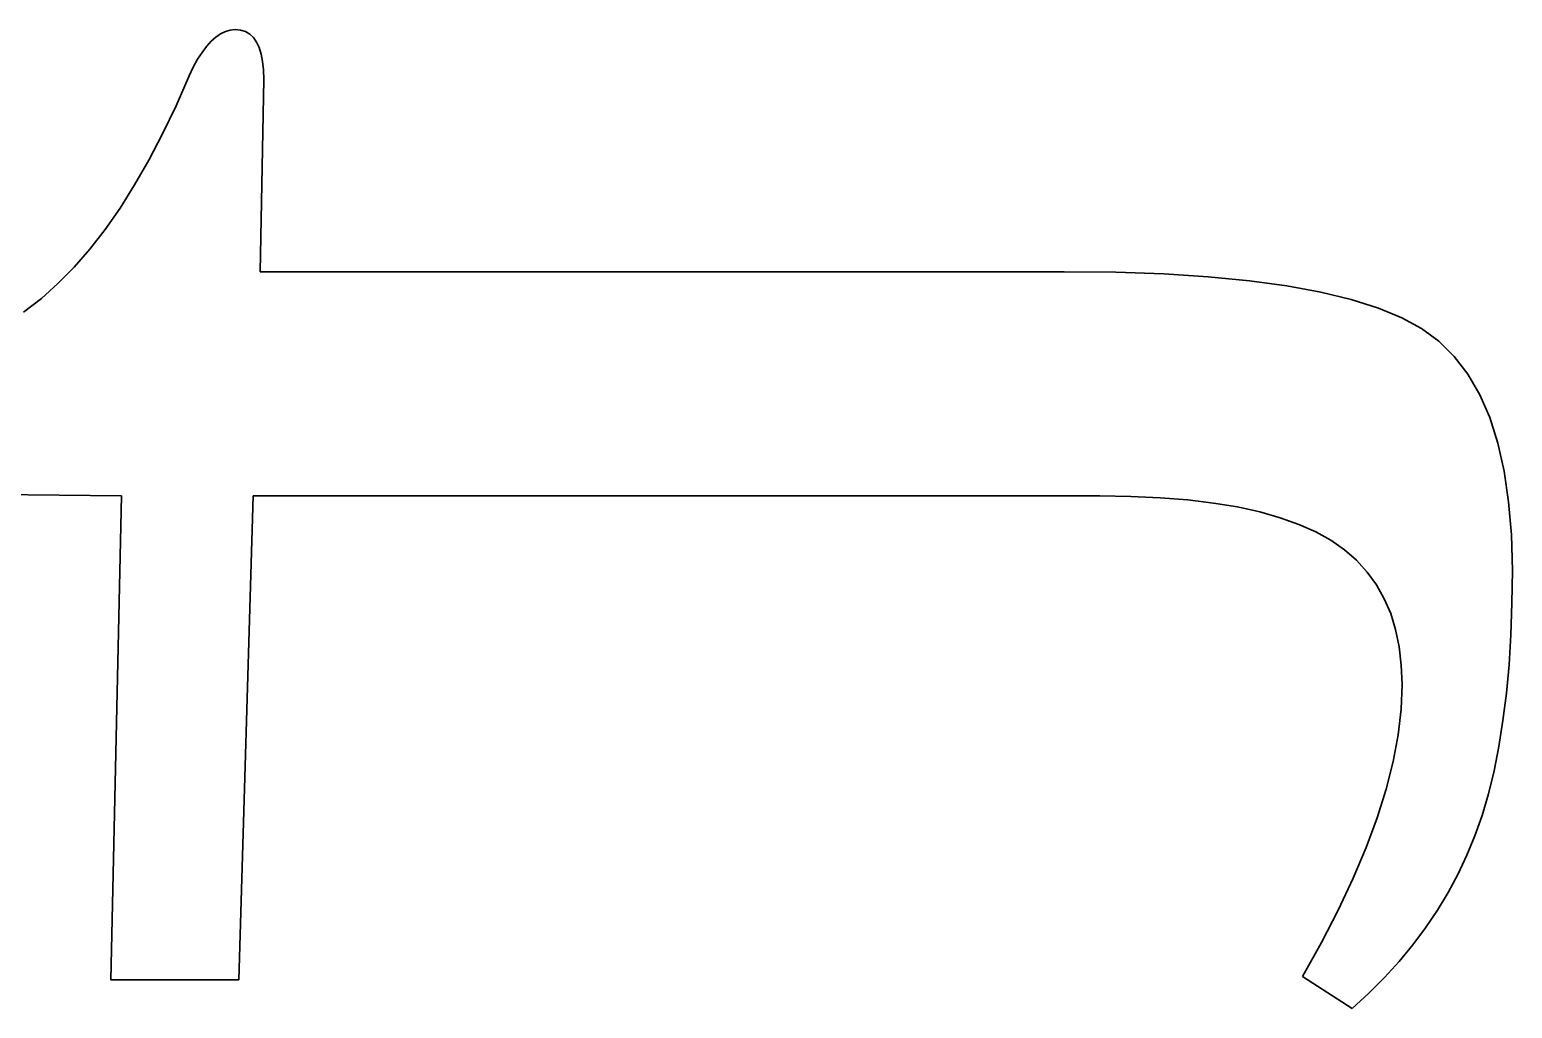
# Model space of a CAD drawing. Header units: millimetres. Extents: x -105 to 105, y -148 to 148.
# Drawn here: x -10.29 to -9.172, y 47.09 to 47.828 of the extents above; entities that cross this region are included whole.
import ezdxf

# ---------------------------------------------------------------- set-up
doc = ezdxf.new("R2010")
doc.units = ezdxf.units.MM
doc.layers.get('0').update_dxf_attribs({"lineweight": 18})

msp = doc.modelspace()

# ---------------------------------------------------------------- linework, layer by layer
at = {"color": 7, "lineweight": 30, "ltscale": 0.000128842}
msp.add_line((-10.1531, 47.8191), (-10.1565, 47.8152), dxfattribs=at)
at = {"color": 7, "lineweight": 30, "ltscale": 0.000117657}
msp.add_line((-10.1496, 47.8222), (-10.1531, 47.8191), dxfattribs=at)
at = {"color": 7, "lineweight": 30, "ltscale": 0.000108136}
msp.add_line((-10.146, 47.8246), (-10.1496, 47.8222), dxfattribs=at)
at = {"color": 7, "lineweight": 30, "ltscale": 0.00010075}
msp.add_line((-10.1424, 47.8264), (-10.146, 47.8246), dxfattribs=at)
at = {"color": 7, "lineweight": 30, "ltscale": 9.52088e-05}
msp.add_line((-10.1387, 47.8274), (-10.1424, 47.8264), dxfattribs=at)
at = {"color": 7, "lineweight": 30, "ltscale": 9.42508e-05}
msp.add_line((-10.1349, 47.8278), (-10.1387, 47.8274), dxfattribs=at)
at = {"color": 7, "lineweight": 30, "ltscale": 0.000101918}
msp.add_line((-10.1309, 47.8274), (-10.1349, 47.8278), dxfattribs=at)
at = {"color": 7, "lineweight": 30, "ltscale": 9.57498e-05}
msp.add_line((-10.1272, 47.8263), (-10.1309, 47.8274), dxfattribs=at)
at = {"color": 7, "lineweight": 30, "ltscale": 9.28383e-05}
msp.add_line((-10.124, 47.8244), (-10.1272, 47.8263), dxfattribs=at)
at = {"color": 7, "lineweight": 30, "ltscale": 9.5526e-05}
msp.add_line((-10.1212, 47.8218), (-10.124, 47.8244), dxfattribs=at)
at = {"color": 7, "lineweight": 30, "ltscale": 0.000103348}
msp.add_line((-10.1189, 47.8184), (-10.1212, 47.8218), dxfattribs=at)
at = {"color": 7, "lineweight": 30, "ltscale": 0.000114006}
msp.add_line((-10.1169, 47.8143), (-10.1189, 47.8184), dxfattribs=at)
at = {"color": 7, "lineweight": 30, "ltscale": 0.000155035}
msp.add_line((-10.1599, 47.8107), (-10.1633, 47.8055), dxfattribs=at)
at = {"color": 7, "lineweight": 30, "ltscale": 0.000141907}
msp.add_line((-10.1565, 47.8152), (-10.1599, 47.8107), dxfattribs=at)
at = {"color": 7, "lineweight": 30, "ltscale": 0.000127666}
msp.add_line((-10.1154, 47.8094), (-10.1169, 47.8143), dxfattribs=at)
at = {"color": 7, "lineweight": 30, "ltscale": 0.000143273}
msp.add_line((-10.1144, 47.8038), (-10.1154, 47.8094), dxfattribs=at)
at = {"color": 7, "lineweight": 30, "ltscale": 0.000184426}
msp.add_line((-10.1666, 47.7995), (-10.1698, 47.7929), dxfattribs=at)
at = {"color": 7, "lineweight": 30, "ltscale": 0.000169772}
msp.add_line((-10.1633, 47.8055), (-10.1666, 47.7995), dxfattribs=at)
at = {"color": 7, "lineweight": 30, "ltscale": 0.000160447}
msp.add_line((-10.1137, 47.7974), (-10.1144, 47.8038), dxfattribs=at)
at = {"color": 7, "lineweight": 30, "ltscale": 0.000178226}
msp.add_line((-10.1135, 47.7902), (-10.1137, 47.7974), dxfattribs=at)
at = {"color": 7, "lineweight": 30, "ltscale": 0.000611907}
msp.add_line((-10.1698, 47.7929), (-10.1796, 47.7705), dxfattribs=at)
at = {"color": 7, "lineweight": 30, "ltscale": 0.003621}
msp.add_line((-10.1162, 47.6454), (-10.1135, 47.7902), dxfattribs=at)
at = {"color": 7, "lineweight": 30, "ltscale": 0.000586447}
msp.add_line((-10.1796, 47.7705), (-10.1897, 47.7493), dxfattribs=at)
at = {"color": 7, "lineweight": 30, "ltscale": 0.000561347}
msp.add_line((-10.1897, 47.7493), (-10.2001, 47.7294), dxfattribs=at)
at = {"color": 7, "lineweight": 30, "ltscale": 0.000537765}
msp.add_line((-10.2001, 47.7294), (-10.2108, 47.7108), dxfattribs=at)
at = {"color": 7, "lineweight": 30, "ltscale": 0.000513941}
msp.add_line((-10.2108, 47.7108), (-10.2218, 47.6934), dxfattribs=at)
at = {"color": 7, "lineweight": 30, "ltscale": 0.000492207}
msp.add_line((-10.2218, 47.6934), (-10.2331, 47.6772), dxfattribs=at)
at = {"color": 7, "lineweight": 30, "ltscale": 0.000470959}
msp.add_line((-10.2331, 47.6772), (-10.2446, 47.6624), dxfattribs=at)
at = {"color": 7, "lineweight": 30, "ltscale": 0.000451514}
msp.add_line((-10.2446, 47.6624), (-10.2565, 47.6487), dxfattribs=at)
at = {"color": 7, "lineweight": 30, "ltscale": 0.000433482}
msp.add_line((-10.2565, 47.6487), (-10.2687, 47.6364), dxfattribs=at)
at = {"color": 7, "lineweight": 30, "ltscale": 0.015152}
msp.add_line((-9.5101, 47.6454), (-10.1162, 47.6454), dxfattribs=at)
at = {"color": 7, "lineweight": 30, "ltscale": 0.000972044}
msp.add_line((-9.4712, 47.645), (-9.5101, 47.6454), dxfattribs=at)
at = {"color": 7, "lineweight": 30, "ltscale": 0.000906945}
msp.add_line((-9.435, 47.6437), (-9.4712, 47.645), dxfattribs=at)
at = {"color": 7, "lineweight": 30, "ltscale": 0.000840943}
msp.add_line((-9.4014, 47.6416), (-9.435, 47.6437), dxfattribs=at)
at = {"color": 7, "lineweight": 30, "ltscale": 0.000777281}
msp.add_line((-9.3704, 47.6386), (-9.4014, 47.6416), dxfattribs=at)
at = {"color": 7, "lineweight": 30, "ltscale": 0.0007138}
msp.add_line((-9.3422, 47.6347), (-9.3704, 47.6386), dxfattribs=at)
at = {"color": 7, "lineweight": 30, "ltscale": 0.0004169}
msp.add_line((-10.2687, 47.6364), (-10.2811, 47.6253), dxfattribs=at)
at = {"color": 7, "lineweight": 30, "ltscale": 0.000650869}
msp.add_line((-9.3166, 47.63), (-9.3422, 47.6347), dxfattribs=at)
at = {"color": 7, "lineweight": 30, "ltscale": 0.000591171}
msp.add_line((-9.2936, 47.6244), (-9.3166, 47.63), dxfattribs=at)
at = {"color": 7, "lineweight": 30, "ltscale": 0.000430543}
msp.add_line((-10.2811, 47.6253), (-10.2947, 47.6148), dxfattribs=at)
at = {"color": 7, "lineweight": 30, "ltscale": 0.000533009}
msp.add_line((-9.2732, 47.618), (-9.2936, 47.6244), dxfattribs=at)
at = {"color": 7, "lineweight": 30, "ltscale": 0.000477191}
msp.add_line((-9.2556, 47.6107), (-9.2732, 47.618), dxfattribs=at)
at = {"color": 7, "lineweight": 30, "ltscale": 0.000427169}
msp.add_line((-9.2406, 47.6025), (-9.2556, 47.6107), dxfattribs=at)
at = {"color": 7, "lineweight": 30, "ltscale": 0.000403196}
msp.add_line((-9.2276, 47.593), (-9.2406, 47.6025), dxfattribs=at)
at = {"color": 7, "lineweight": 30, "ltscale": 0.000408395}
msp.add_line((-9.216, 47.5815), (-9.2276, 47.593), dxfattribs=at)
at = {"color": 7, "lineweight": 30, "ltscale": 0.000422076}
msp.add_line((-9.2057, 47.5681), (-9.216, 47.5815), dxfattribs=at)
at = {"color": 7, "lineweight": 30, "ltscale": 0.000443187}
msp.add_line((-9.1968, 47.5527), (-9.2057, 47.5681), dxfattribs=at)
at = {"color": 7, "lineweight": 30, "ltscale": 0.000470977}
msp.add_line((-9.1893, 47.5355), (-9.1968, 47.5527), dxfattribs=at)
at = {"color": 7, "lineweight": 30, "ltscale": 0.000503977}
msp.add_line((-9.1832, 47.5163), (-9.1893, 47.5355), dxfattribs=at)
at = {"color": 7, "lineweight": 30, "ltscale": 0.000541744}
msp.add_line((-9.1784, 47.4951), (-9.1832, 47.5163), dxfattribs=at)
at = {"color": 7, "lineweight": 30, "ltscale": 0.0005827}
msp.add_line((-9.175, 47.4721), (-9.1784, 47.4951), dxfattribs=at)
at = {"color": 7, "lineweight": 30, "ltscale": 0.007173}
msp.add_line((-10.5077, 47.4792), (-10.2208, 47.4765), dxfattribs=at)
at = {"color": 7, "lineweight": 30, "ltscale": 0.00912}
msp.add_line((-10.2208, 47.4765), (-10.2288, 47.1118), dxfattribs=at)
at = {"color": 7, "lineweight": 30, "ltscale": 0.009122}
msp.add_line((-10.1323, 47.1118), (-10.1215, 47.4765), dxfattribs=at)
at = {"color": 7, "lineweight": 30, "ltscale": 0.015956}
msp.add_line((-10.1215, 47.4765), (-9.4833, 47.4765), dxfattribs=at)
at = {"color": 7, "lineweight": 30, "ltscale": 0.00058676}
msp.add_line((-9.4833, 47.4765), (-9.4598, 47.4761), dxfattribs=at)
at = {"color": 7, "lineweight": 30, "ltscale": 0.000553704}
msp.add_line((-9.4598, 47.4761), (-9.4377, 47.4751), dxfattribs=at)
at = {"color": 7, "lineweight": 30, "ltscale": 0.000521238}
msp.add_line((-9.4377, 47.4751), (-9.4169, 47.4735), dxfattribs=at)
at = {"color": 7, "lineweight": 30, "ltscale": 0.00048953}
msp.add_line((-9.4169, 47.4735), (-9.3975, 47.4711), dxfattribs=at)
at = {"color": 7, "lineweight": 30, "ltscale": 0.000458653}
msp.add_line((-9.3975, 47.4711), (-9.3794, 47.4681), dxfattribs=at)
at = {"color": 7, "lineweight": 30, "ltscale": 0.000627125}
msp.add_line((-9.1729, 47.4471), (-9.175, 47.4721), dxfattribs=at)
at = {"color": 7, "lineweight": 30, "ltscale": 0.000429651}
msp.add_line((-9.3794, 47.4681), (-9.3626, 47.4644), dxfattribs=at)
at = {"color": 7, "lineweight": 30, "ltscale": 0.000400382}
msp.add_line((-9.3626, 47.4644), (-9.3472, 47.46), dxfattribs=at)
at = {"color": 7, "lineweight": 30, "ltscale": 0.0003735}
msp.add_line((-9.3472, 47.46), (-9.3331, 47.455), dxfattribs=at)
at = {"color": 7, "lineweight": 30, "ltscale": 0.000349289}
msp.add_line((-9.3331, 47.455), (-9.3204, 47.4493), dxfattribs=at)
at = {"color": 7, "lineweight": 30, "ltscale": 0.000326111}
msp.add_line((-9.3204, 47.4493), (-9.309, 47.443), dxfattribs=at)
at = {"color": 7, "lineweight": 30, "ltscale": 0.000310809}
msp.add_line((-9.309, 47.443), (-9.2988, 47.4358), dxfattribs=at)
at = {"color": 7, "lineweight": 30, "ltscale": 0.000673141}
msp.add_line((-9.1722, 47.4202), (-9.1729, 47.4471), dxfattribs=at)
at = {"color": 7, "lineweight": 30, "ltscale": 0.000302553}
msp.add_line((-9.2988, 47.4358), (-9.2897, 47.4279), dxfattribs=at)
at = {"color": 7, "lineweight": 30, "ltscale": 0.000297559}
msp.add_line((-9.2897, 47.4279), (-9.2816, 47.4191), dxfattribs=at)
at = {"color": 7, "lineweight": 30, "ltscale": 0.000296967}
msp.add_line((-9.2816, 47.4191), (-9.2747, 47.4095), dxfattribs=at)
at = {"color": 7, "lineweight": 30, "ltscale": 0.000617256}
msp.add_line((-9.1725, 47.3955), (-9.1722, 47.4202), dxfattribs=at)
at = {"color": 7, "lineweight": 30, "ltscale": 0.000299938}
msp.add_line((-9.2747, 47.4095), (-9.2688, 47.399), dxfattribs=at)
at = {"color": 7, "lineweight": 30, "ltscale": 0.000306598}
msp.add_line((-9.2688, 47.399), (-9.2639, 47.3878), dxfattribs=at)
at = {"color": 7, "lineweight": 30, "ltscale": 0.000591473}
msp.add_line((-9.1733, 47.3718), (-9.1725, 47.3955), dxfattribs=at)
at = {"color": 7, "lineweight": 30, "ltscale": 0.000317136}
msp.add_line((-9.2639, 47.3878), (-9.2602, 47.3757), dxfattribs=at)
at = {"color": 7, "lineweight": 30, "ltscale": 0.000330226}
msp.add_line((-9.2602, 47.3757), (-9.2575, 47.3627), dxfattribs=at)
at = {"color": 7, "lineweight": 30, "ltscale": 0.000565855}
msp.add_line((-9.1747, 47.3492), (-9.1733, 47.3718), dxfattribs=at)
at = {"color": 7, "lineweight": 30, "ltscale": 0.000346453}
msp.add_line((-9.2575, 47.3627), (-9.2559, 47.349), dxfattribs=at)
at = {"color": 7, "lineweight": 30, "ltscale": 0.000365515}
msp.add_line((-9.2559, 47.349), (-9.2553, 47.3343), dxfattribs=at)
at = {"color": 7, "lineweight": 30, "ltscale": 0.000540913}
msp.add_line((-9.1767, 47.3277), (-9.1747, 47.3492), dxfattribs=at)
at = {"color": 7, "lineweight": 30, "ltscale": 0.000465593}
msp.add_line((-9.2553, 47.3343), (-9.2561, 47.3157), dxfattribs=at)
at = {"color": 7, "lineweight": 30, "ltscale": 0.000516591}
msp.add_line((-9.1793, 47.3072), (-9.1767, 47.3277), dxfattribs=at)
at = {"color": 7, "lineweight": 30, "ltscale": 0.000487366}
msp.add_line((-9.2561, 47.3157), (-9.2584, 47.2964), dxfattribs=at)
at = {"color": 7, "lineweight": 30, "ltscale": 0.00049244}
msp.add_line((-9.1823, 47.2877), (-9.1793, 47.3072), dxfattribs=at)
at = {"color": 7, "lineweight": 30, "ltscale": 0.00051146}
msp.add_line((-9.2584, 47.2964), (-9.2621, 47.2763), dxfattribs=at)
at = {"color": 7, "lineweight": 30, "ltscale": 0.000469261}
msp.add_line((-9.186, 47.2693), (-9.1823, 47.2877), dxfattribs=at)
at = {"color": 7, "lineweight": 30, "ltscale": 0.000538097}
msp.add_line((-9.2621, 47.2763), (-9.2674, 47.2554), dxfattribs=at)
at = {"color": 7, "lineweight": 30, "ltscale": 0.000446878}
msp.add_line((-9.1902, 47.252), (-9.186, 47.2693), dxfattribs=at)
at = {"color": 7, "lineweight": 30, "ltscale": 0.000565865}
msp.add_line((-9.2674, 47.2554), (-9.2741, 47.2338), dxfattribs=at)
at = {"color": 7, "lineweight": 30, "ltscale": 0.000425202}
msp.add_line((-9.195, 47.2356), (-9.1902, 47.252), dxfattribs=at)
at = {"color": 7, "lineweight": 30, "ltscale": 0.00040452}
msp.add_line((-9.2004, 47.2204), (-9.195, 47.2356), dxfattribs=at)
at = {"color": 7, "lineweight": 30, "ltscale": 0.000596052}
msp.add_line((-9.2741, 47.2338), (-9.2824, 47.2114), dxfattribs=at)
at = {"color": 7, "lineweight": 30, "ltscale": 0.0003938}
msp.add_line((-9.2064, 47.2058), (-9.2004, 47.2204), dxfattribs=at)
at = {"color": 7, "lineweight": 30, "ltscale": 0.000627554}
msp.add_line((-9.2824, 47.2114), (-9.2921, 47.1883), dxfattribs=at)
at = {"color": 7, "lineweight": 30, "ltscale": 0.000393159}
msp.add_line((-9.2131, 47.1916), (-9.2064, 47.2058), dxfattribs=at)
at = {"color": 7, "lineweight": 30, "ltscale": 0.000393902}
msp.add_line((-9.2205, 47.1777), (-9.2131, 47.1916), dxfattribs=at)
at = {"color": 7, "lineweight": 30, "ltscale": 0.000659704}
msp.add_line((-9.2921, 47.1883), (-9.3034, 47.1644), dxfattribs=at)
at = {"color": 7, "lineweight": 30, "ltscale": 0.000395181}
msp.add_line((-9.2287, 47.1642), (-9.2205, 47.1777), dxfattribs=at)
at = {"color": 7, "lineweight": 30, "ltscale": 0.000693213}
msp.add_line((-9.3034, 47.1644), (-9.3162, 47.1398), dxfattribs=at)
at = {"color": 7, "lineweight": 30, "ltscale": 0.000397392}
msp.add_line((-9.2376, 47.151), (-9.2287, 47.1642), dxfattribs=at)
at = {"color": 7, "lineweight": 30, "ltscale": 0.000400848}
msp.add_line((-9.2472, 47.1381), (-9.2376, 47.151), dxfattribs=at)
at = {"color": 7, "lineweight": 30, "ltscale": 0.000727632}
msp.add_line((-9.3162, 47.1398), (-9.3304, 47.1144), dxfattribs=at)
at = {"color": 7, "lineweight": 30, "ltscale": 0.000405294}
msp.add_line((-9.2575, 47.1257), (-9.2472, 47.1381), dxfattribs=at)
at = {"color": 7, "lineweight": 30, "ltscale": 0.000410182}
msp.add_line((-9.2686, 47.1135), (-9.2575, 47.1257), dxfattribs=at)
at = {"color": 7, "lineweight": 30, "ltscale": 0.001116}
msp.add_line((-9.3304, 47.1144), (-9.2929, 47.0903), dxfattribs=at)
at = {"color": 7, "lineweight": 30, "ltscale": 0.000417288}
msp.add_line((-9.2804, 47.1017), (-9.2686, 47.1135), dxfattribs=at)
at = {"color": 7, "lineweight": 30, "ltscale": 0.002413}
msp.add_line((-10.2288, 47.1118), (-10.1323, 47.1118), dxfattribs=at)
at = {"color": 7, "lineweight": 30, "ltscale": 0.000423655}
msp.add_line((-9.2929, 47.0903), (-9.2804, 47.1017), dxfattribs=at)

doc.saveas('drawing.dxf')
